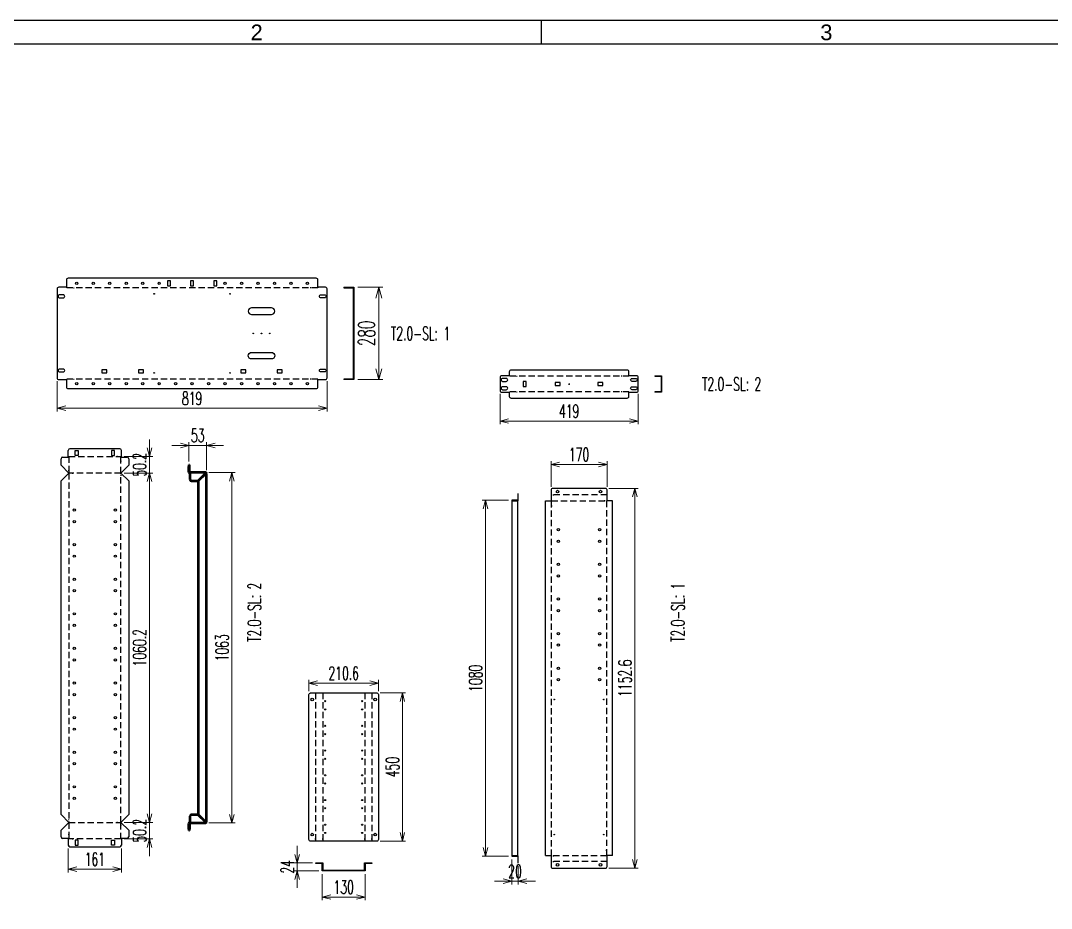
# Model space of a CAD drawing. Header units: millimetres. Extents: x 173893 to 258446, y -176540 to -123824.
# Drawn here: x 221096 to 224223, y -174245 to -171551 of the extents above; entities that cross this region are included whole.
import ezdxf
from ezdxf.enums import TextEntityAlignment as Align

# ---------------------------------------------------------------- set-up
doc = ezdxf.new("R2010")
doc.units = ezdxf.units.MM
doc.header["$LTSCALE"] = 3
doc.linetypes.add('HIDDEN', pattern=[9.525, 6.35, -3.175])
for name, color, linetype in [('@.DM. NÉT CHÍNH', 7, 'Continuous'), ('@.HIDDEN', 8, 'HIDDEN'), ('@.TEXT', 7, 'Continuous'), ('@.VISIBLE', 7, 'Continuous'), ('dim', 7, 'Continuous'), ('S-DIM', 7, 'Continuous'), ('Thiet bi', 7, 'Continuous')]:
    doc.layers.add(name, color=color, linetype=linetype)
doc.layers.add('Visible (ISO)', color=7, linetype='Continuous', lineweight=50)
doc.styles.add('Ann_w01', font='romans.shx', dxfattribs={"width": 0.6, "bigfont": 'chineset.shx'})
doc.styles.add('Arial', font='arial.ttf')
doc.dimstyles.new('Dim 01_SC20', dxfattribs={"dimscale": 20, "dimtxt": 2, "dimasz": 1.3, "dimexe": 0.5, "dimexo": 0.5, "dimgap": 0.5, "dimtad": 1, "dimdec": 1, "dimzin": 12, "dimdsep": 46, "dimtxsty": 'Ann_w01', "dimblk": 'OPEN30', "dimcen": 1.5, "dimclrd": 6, "dimclre": 6, "dimclrt": 3, "dimadec": 1, "dimazin": 3, "dimtm": 1e-09, "dimtfac": 1, "dimtdec": 1, "dimtix": 1, "dimtmove": 0, "dimatfit": 3, "dimldrblk": 'OPEN30', "dimfxl": 1, "dimtolj": 1, "dimlwd": 0, "dimlwe": 0, "dimarcsym": 0})
doc.dimstyles.new('Dim 01_SC25', dxfattribs={"dimscale": 25, "dimtxt": 2, "dimasz": 1.3, "dimexe": 0.5, "dimexo": 0.5, "dimgap": 0.5, "dimtad": 1, "dimdec": 1, "dimzin": 12, "dimdsep": 46, "dimtxsty": 'Ann_w01', "dimblk": 'OPEN30', "dimcen": 1.5, "dimclrd": 6, "dimclre": 6, "dimclrt": 3, "dimadec": 1, "dimazin": 3, "dimtm": 1e-09, "dimtfac": 1, "dimtdec": 1, "dimtix": 1, "dimtmove": 0, "dimatfit": 3, "dimldrblk": 'OPEN30', "dimfxl": 1, "dimtolj": 1, "dimlwd": 0, "dimlwe": 0, "dimarcsym": 0})

# ---------------------------------------------------------------- blocks, each defined once
blk = doc.blocks.new('KHUNG BAN VE (Made by Tung)')
at = {"layer": '@.VISIBLE', "color": 8}
blk.add_line((148.5, 207), (148.5, 210), dxfattribs=at)
for points in [[(0, 0), (297, 0), (297, 210), (0, 210)], [(3, 3), (294, 3), (294, 207), (3, 207)]]:
    blk.add_lwpolyline(points, close=True, dxfattribs=at)
at = {"layer": '@.TEXT', "color": 1, "style": 'Arial'}
for s, p in [('2', (112.125, 208.5)), ('3', (184.875, 208.5))]:
    blk.add_text(s, height=2, dxfattribs=at).set_placement(p, align=Align.MIDDLE_CENTER)
for tag, height, p in [('DESIGNER_NAME', 2, (38, 15.5)), ('PROJECT_CODE', 2, (258.5, 15.5)), ('SCALE', 2, (289, 15.5)), ('APPROVED_NAME', 2, (38, 10.5)), ('CUSTOMER_NAME', 2, (258.5, 10.5)), ('PAGE', 2, (289, 10.5)), ('DRAWING_NAME', 4, (173, 8)), ('TOTAL', 2, (289, 5.5))]:
    blk.add_attdef(tag, text='', height=height, dxfattribs=at).set_placement(p, align=Align.MIDDLE_CENTER)
blk = doc.blocks.new('Oval 20x9')
at = {"layer": '@.VISIBLE', "color": 2}
blk.add_lwpolyline([(-5.5, -4.5), (5.5, -4.5, 0.414214), (10, 0), (10, 0, 0.414214), (5.5, 4.5), (-5.5, 4.5, 0.414214), (-10, 0), (-10, 0, 0.414214)], format="xyb", close=True, dxfattribs=at)
blk = doc.blocks.new('_Open30')
at = {"color": 0, "linetype": 'ByBlock', "lineweight": -2}
for p, q in [((-1, 0.268), (0, 0)), ((0, 0), (-1, -0.268)), ((0, 0), (-1, 0))]:
    blk.add_line(p, q, dxfattribs=at)
blk = doc.blocks.new('*D319')
at = {"layer": 'Defpoints', "color": 0, "transparency": 16777216}
for p in [(222550.9, -172673.7), (222969.9, -172673.7), (222550.9, -172765.8)]:
    blk.add_point(p, dxfattribs=at)
at = {"layer": 'dim', "color": 6, "lineweight": 0, "transparency": 16777216}
for p, q in [((222550.9, -172683.7), (222550.9, -172775.8)), ((222969.9, -172683.7), (222969.9, -172775.8)), ((222943.9, -172765.8), (222576.9, -172765.8))]:
    blk.add_line(p, q, dxfattribs=at)
at = {"layer": 'dim', "color": 6, "lineweight": 0, "transparency": 16777216, "xscale": 26, "yscale": 26, "zscale": 26, "rotation": 180}
blk.add_blockref('_Open30', (222550.9, -172765.8), dxfattribs=at)
at = {"layer": 'dim', "color": 6, "lineweight": 0, "transparency": 16777216, "xscale": 26, "yscale": 26, "zscale": 26}
blk.add_blockref('_Open30', (222969.9, -172765.8), dxfattribs=at)
at = {"layer": 'dim', "color": 3, "transparency": 16777216, "insert": (222760.4, -172735.8), "char_height": 40, "attachment_point": 5, "style": 'Ann_w01'}
blk.add_mtext('\\A1;419', dxfattribs=at)
blk = doc.blocks.new('*D307')
at = {"layer": 'Defpoints', "color": 0, "transparency": 16777216}
for p in [(222011.4, -174130.8), (222141.4, -174130.8), (222141.4, -174210.3)]:
    blk.add_point(p, dxfattribs=at)
at = {"layer": 'dim', "color": 6, "lineweight": 0, "transparency": 16777216}
for p, q in [((222011.4, -174140.8), (222011.4, -174220.3)), ((222141.4, -174140.8), (222141.4, -174220.3)), ((222037.4, -174210.3), (222115.4, -174210.3))]:
    blk.add_line(p, q, dxfattribs=at)
at = {"layer": 'dim', "color": 6, "lineweight": 0, "transparency": 16777216, "xscale": 26, "yscale": 26, "zscale": 26, "rotation": 180}
blk.add_blockref('_Open30', (222011.4, -174210.3), dxfattribs=at)
at = {"layer": 'dim', "color": 6, "lineweight": 0, "transparency": 16777216, "xscale": 26, "yscale": 26, "zscale": 26}
blk.add_blockref('_Open30', (222141.4, -174210.3), dxfattribs=at)
at = {"layer": 'dim', "color": 3, "transparency": 16777216, "insert": (222076.4, -174180.3), "char_height": 40, "attachment_point": 5, "style": 'Ann_w01'}
blk.add_mtext('\\A1;130', dxfattribs=at)
blk = doc.blocks.new('*D308')
at = {"layer": 'Defpoints', "color": 0, "transparency": 16777216}
for p in [(221991.4, -174106.8), (221935.3, -174130.8), (222011.4, -174130.8)]:
    blk.add_point(p, dxfattribs=at)
at = {"layer": 'dim', "color": 6, "lineweight": 0, "transparency": 16777216}
for p, q in [((221935.3, -174080.8), (221935.3, -174054.8)), ((221981.4, -174106.8), (221925.3, -174106.8)), ((221935.3, -174106.8), (221935.3, -174130.8)), ((222001.4, -174130.8), (221925.3, -174130.8)), ((221935.3, -174156.8), (221935.3, -174182.8))]:
    blk.add_line(p, q, dxfattribs=at)
at = {"layer": 'dim', "color": 6, "lineweight": 0, "transparency": 16777216, "xscale": 26, "yscale": 26, "zscale": 26}
for p, rotation in [((221935.3, -174106.8), 270), ((221935.3, -174130.8), 90)]:
    blk.add_blockref('_Open30', p, dxfattribs=dict(at, rotation=rotation))
at = {"layer": 'dim', "color": 3, "transparency": 16777216, "insert": (221905.3, -174118.8), "char_height": 40, "attachment_point": 5, "rotation": 90, "style": 'Ann_w01'}
blk.add_mtext('\\A1;24', dxfattribs=at)
blk = doc.blocks.new('*D309')
at = {"layer": 'Defpoints', "color": 0, "transparency": 16777216}
for p in [(222176.7, -173590.9), (222254.3, -173590.9), (222176.7, -174040.9)]:
    blk.add_point(p, dxfattribs=at)
at = {"layer": 'dim', "color": 6, "lineweight": 0, "transparency": 16777216}
for p, q in [((222186.7, -173590.9), (222264.3, -173590.9)), ((222254.3, -174014.9), (222254.3, -173616.9)), ((222186.7, -174040.9), (222264.3, -174040.9))]:
    blk.add_line(p, q, dxfattribs=at)
at = {"layer": 'dim', "color": 6, "lineweight": 0, "transparency": 16777216, "xscale": 26, "yscale": 26, "zscale": 26}
for p, rotation in [((222254.3, -173590.9), 90), ((222254.3, -174040.9), 270)]:
    blk.add_blockref('_Open30', p, dxfattribs=dict(at, rotation=rotation))
at = {"layer": 'dim', "color": 3, "transparency": 16777216, "insert": (222224.3, -173815.9), "char_height": 40, "attachment_point": 5, "rotation": 90, "style": 'Ann_w01'}
blk.add_mtext('\\A1;450', dxfattribs=at)
blk = doc.blocks.new('*D310')
at = {"layer": 'Defpoints', "color": 0, "transparency": 16777216}
for p in [(221971.1, -173561.3), (221971.1, -173595.9), (222181.7, -173595.9)]:
    blk.add_point(p, dxfattribs=at)
at = {"layer": 'dim', "color": 6, "lineweight": 0, "transparency": 16777216}
for p, q in [((221971.1, -173585.9), (221971.1, -173551.3)), ((222155.7, -173561.3), (221997.1, -173561.3)), ((222181.7, -173585.9), (222181.7, -173551.3))]:
    blk.add_line(p, q, dxfattribs=at)
at = {"layer": 'dim', "color": 6, "lineweight": 0, "transparency": 16777216, "xscale": 26, "yscale": 26, "zscale": 26, "rotation": 180}
blk.add_blockref('_Open30', (221971.1, -173561.3), dxfattribs=at)
at = {"layer": 'dim', "color": 6, "lineweight": 0, "transparency": 16777216, "xscale": 26, "yscale": 26, "zscale": 26}
blk.add_blockref('_Open30', (222181.7, -173561.3), dxfattribs=at)
at = {"layer": 'dim', "color": 3, "transparency": 16777216, "insert": (222076.4, -173531.3), "char_height": 40, "attachment_point": 5, "style": 'Ann_w01'}
blk.add_mtext('\\A1;210.6', dxfattribs=at)
blk = doc.blocks.new('*D318')
at = {"layer": 'Defpoints', "color": 0, "transparency": 16777216}
for p in [(221207, -172635), (222026, -172635), (221207, -172727.1)]:
    blk.add_point(p, dxfattribs=at)
at = {"layer": 'dim', "color": 6, "lineweight": 0, "transparency": 16777216}
for p, q in [((221207, -172645), (221207, -172737.1)), ((222026, -172645), (222026, -172737.1)), ((222000, -172727.1), (221233, -172727.1))]:
    blk.add_line(p, q, dxfattribs=at)
at = {"layer": 'dim', "color": 6, "lineweight": 0, "transparency": 16777216, "xscale": 26, "yscale": 26, "zscale": 26, "rotation": 180}
blk.add_blockref('_Open30', (221207, -172727.1), dxfattribs=at)
at = {"layer": 'dim', "color": 6, "lineweight": 0, "transparency": 16777216, "xscale": 26, "yscale": 26, "zscale": 26}
blk.add_blockref('_Open30', (222026, -172727.1), dxfattribs=at)
at = {"layer": 'dim', "color": 3, "transparency": 16777216, "insert": (221616.5, -172697.1), "char_height": 40, "attachment_point": 5, "style": 'Ann_w01'}
blk.add_mtext('\\A1;819', dxfattribs=at)
blk = doc.blocks.new('*D313')
at = {"layer": '@.VISIBLE', "color": 6, "lineweight": 0, "transparency": 16777216}
for p, q in [((221667, -172922.4), (221747.3, -172922.4)), ((221737.3, -173959.4), (221737.3, -172948.4)), ((221667, -173985.4), (221747.3, -173985.4))]:
    blk.add_line(p, q, dxfattribs=at)
at = {"layer": 'Defpoints', "color": 0, "transparency": 16777216}
for p in [(221657, -172922.4), (221737.3, -172922.4), (221657, -173985.4)]:
    blk.add_point(p, dxfattribs=at)
at = {"layer": '@.VISIBLE', "color": 6, "lineweight": 0, "transparency": 16777216, "xscale": 26, "yscale": 26, "zscale": 26}
for p, rotation in [((221737.3, -172922.4), 90), ((221737.3, -173985.4), 270)]:
    blk.add_blockref('_Open30', p, dxfattribs=dict(at, rotation=rotation))
at = {"layer": '@.VISIBLE', "color": 3, "transparency": 16777216, "insert": (221707.3, -173453.9), "char_height": 40, "attachment_point": 5, "rotation": 90, "style": 'Ann_w01'}
blk.add_mtext('\\A1;1063', dxfattribs=at)
blk = doc.blocks.new('*D330')
at = {"layer": '@.VISIBLE', "color": 6, "lineweight": 0, "transparency": 16777216}
for p, q in [((221581, -172839.7), (221555, -172839.7)), ((221607, -172888.9), (221607, -172829.7)), ((221607, -172839.7), (221660, -172839.7)), ((221660, -172915.4), (221660, -172829.7)), ((221686, -172839.7), (221712, -172839.7))]:
    blk.add_line(p, q, dxfattribs=at)
at = {"layer": 'Defpoints', "color": 0, "transparency": 16777216}
for p in [(221660, -172839.7), (221607, -172898.9), (221660, -172925.4)]:
    blk.add_point(p, dxfattribs=at)
at = {"layer": '@.VISIBLE', "color": 6, "lineweight": 0, "transparency": 16777216, "xscale": 26, "yscale": 26, "zscale": 26}
blk.add_blockref('_Open30', (221607, -172839.7), dxfattribs=at)
at = {"layer": '@.VISIBLE', "color": 6, "lineweight": 0, "transparency": 16777216, "xscale": 26, "yscale": 26, "zscale": 26, "rotation": 180}
blk.add_blockref('_Open30', (221660, -172839.7), dxfattribs=at)
at = {"layer": '@.VISIBLE', "color": 3, "transparency": 16777216, "insert": (221633.5, -172809.7), "char_height": 40, "attachment_point": 5, "style": 'Ann_w01'}
blk.add_mtext('\\A1;53', dxfattribs=at)
blk = doc.blocks.new('*D331')
at = {"layer": '@.VISIBLE', "color": 6, "lineweight": 0, "transparency": 16777216}
for p, q in [((221410.5, -172923.8), (221497.2, -172923.8)), ((221487.2, -172949.8), (221487.2, -173958)), ((221410.5, -173984), (221497.2, -173984))]:
    blk.add_line(p, q, dxfattribs=at)
at = {"layer": 'Defpoints', "color": 0, "transparency": 16777216}
for p in [(221400.5, -172923.8), (221400.5, -173984), (221487.2, -173984)]:
    blk.add_point(p, dxfattribs=at)
at = {"layer": '@.VISIBLE', "color": 6, "lineweight": 0, "transparency": 16777216, "xscale": 26, "yscale": 26, "zscale": 26}
for p, rotation in [((221487.2, -172923.8), 90), ((221487.2, -173984), 270)]:
    blk.add_blockref('_Open30', p, dxfattribs=dict(at, rotation=rotation))
at = {"layer": '@.VISIBLE', "color": 3, "transparency": 16777216, "insert": (221457.2, -173453.9), "char_height": 40, "attachment_point": 5, "rotation": 90, "style": 'Ann_w01'}
blk.add_mtext('\\A1;1060.2', dxfattribs=at)
blk = doc.blocks.new('*D332')
at = {"layer": '@.VISIBLE', "color": 6, "lineweight": 0, "transparency": 16777216}
for p, q in [((221487.2, -172847.6), (221487.2, -172821.6)), ((221410.5, -172873.6), (221497.2, -172873.6)), ((221487.2, -172923.8), (221487.2, -172873.6)), ((221410.5, -172923.8), (221497.2, -172923.8)), ((221487.2, -172949.8), (221487.2, -172975.8))]:
    blk.add_line(p, q, dxfattribs=at)
at = {"layer": 'Defpoints', "color": 0, "transparency": 16777216}
for p in [(221400.5, -172873.6), (221487.2, -172873.6), (221400.5, -172923.8)]:
    blk.add_point(p, dxfattribs=at)
at = {"layer": '@.VISIBLE', "color": 6, "lineweight": 0, "transparency": 16777216, "xscale": 26, "yscale": 26, "zscale": 26}
for p, rotation in [((221487.2, -172873.6), 270), ((221487.2, -172923.8), 90)]:
    blk.add_blockref('_Open30', p, dxfattribs=dict(at, rotation=rotation))
at = {"layer": '@.VISIBLE', "color": 3, "transparency": 16777216, "insert": (221457.2, -172898.7), "char_height": 40, "attachment_point": 5, "rotation": 90, "style": 'Ann_w01'}
blk.add_mtext('\\A1;50.2', dxfattribs=at)
blk = doc.blocks.new('*D333')
at = {"layer": '@.VISIBLE', "color": 6, "lineweight": 0, "transparency": 16777216}
for p, q in [((221487.2, -173958), (221487.2, -173932)), ((221410.5, -173984), (221497.2, -173984)), ((221487.2, -173984), (221487.2, -174034.2)), ((221410.5, -174034.2), (221497.2, -174034.2)), ((221487.2, -174060.2), (221487.2, -174086.2))]:
    blk.add_line(p, q, dxfattribs=at)
at = {"layer": 'Defpoints', "color": 0, "transparency": 16777216}
for p in [(221400.5, -173984), (221400.5, -174034.2), (221487.2, -174034.2)]:
    blk.add_point(p, dxfattribs=at)
at = {"layer": '@.VISIBLE', "color": 6, "lineweight": 0, "transparency": 16777216, "xscale": 26, "yscale": 26, "zscale": 26}
for p, rotation in [((221487.2, -173984), 270), ((221487.2, -174034.2), 90)]:
    blk.add_blockref('_Open30', p, dxfattribs=dict(at, rotation=rotation))
at = {"layer": '@.VISIBLE', "color": 3, "transparency": 16777216, "insert": (221457.2, -174009.1), "char_height": 40, "attachment_point": 5, "rotation": 90, "style": 'Ann_w01'}
blk.add_mtext('\\A1;50.2', dxfattribs=at)
blk = doc.blocks.new('*D334')
at = {"layer": '@.VISIBLE', "color": 6, "lineweight": 0, "transparency": 16777216}
for p, q in [((221240.9, -174062.8), (221240.9, -174135.8)), ((221401.9, -174062.8), (221401.9, -174135.8)), ((221266.9, -174125.8), (221375.9, -174125.8))]:
    blk.add_line(p, q, dxfattribs=at)
at = {"layer": 'Defpoints', "color": 0, "transparency": 16777216}
for p in [(221240.9, -174052.8), (221401.9, -174052.8), (221401.9, -174125.8)]:
    blk.add_point(p, dxfattribs=at)
at = {"layer": '@.VISIBLE', "color": 6, "lineweight": 0, "transparency": 16777216, "xscale": 26, "yscale": 26, "zscale": 26, "rotation": 180}
blk.add_blockref('_Open30', (221240.9, -174125.8), dxfattribs=at)
at = {"layer": '@.VISIBLE', "color": 6, "lineweight": 0, "transparency": 16777216, "xscale": 26, "yscale": 26, "zscale": 26}
blk.add_blockref('_Open30', (221401.9, -174125.8), dxfattribs=at)
at = {"layer": '@.VISIBLE', "color": 3, "transparency": 16777216, "insert": (221321.4, -174095.8), "char_height": 40, "attachment_point": 5, "style": 'Ann_w01'}
blk.add_mtext('\\A1;161', dxfattribs=at)
blk = doc.blocks.new('*D326')
at = {"layer": 'Defpoints', "color": 0, "linetype": 'Continuous', "transparency": 16777216}
for p in [(222106.7, -172360), (222183, -172360), (222106.7, -172640)]:
    blk.add_point(p, dxfattribs=at)
at = {"layer": 'S-DIM', "color": 6, "linetype": 'ByBlock', "lineweight": 0, "transparency": 16777216}
for p, q in [((222119.2, -172360), (222195.5, -172360)), ((222183, -172607.5), (222183, -172392.5)), ((222119.2, -172640), (222195.5, -172640))]:
    blk.add_line(p, q, dxfattribs=at)
at = {"layer": 'S-DIM', "color": 6, "linetype": 'Continuous', "lineweight": 0, "transparency": 16777216, "xscale": 32.5, "yscale": 32.5, "zscale": 32.5}
for p, rotation in [((222183, -172360), 90), ((222183, -172640), 270)]:
    blk.add_blockref('_Open30', p, dxfattribs=dict(at, rotation=rotation))
at = {"layer": 'S-DIM', "color": 3, "linetype": 'Continuous', "transparency": 16777216, "insert": (222145.5, -172500), "char_height": 50, "attachment_point": 5, "rotation": 90, "style": 'Ann_w01'}
blk.add_mtext('\\A1;280', dxfattribs=at)
blk = doc.blocks.new('*D335')
at = {"layer": 'Defpoints', "color": 0, "transparency": 16777216}
for p in [(222506.6, -173006.4), (222586.1, -173006.4), (222586.1, -174086.4)]:
    blk.add_point(p, dxfattribs=at)
at = {"layer": 'dim', "color": 6, "lineweight": 0, "transparency": 16777216}
for p, q in [((222576.1, -173006.4), (222496.6, -173006.4)), ((222506.6, -174060.4), (222506.6, -173032.4)), ((222576.1, -174086.4), (222496.6, -174086.4))]:
    blk.add_line(p, q, dxfattribs=at)
at = {"layer": 'dim', "color": 6, "lineweight": 0, "transparency": 16777216, "xscale": 26, "yscale": 26, "zscale": 26}
for p, rotation in [((222506.6, -173006.4), 90), ((222506.6, -174086.4), 270)]:
    blk.add_blockref('_Open30', p, dxfattribs=dict(at, rotation=rotation))
at = {"layer": 'dim', "color": 3, "transparency": 16777216, "insert": (222476.6, -173546.4), "char_height": 40, "attachment_point": 5, "rotation": 90, "style": 'Ann_w01'}
blk.add_mtext('\\A1;1080', dxfattribs=at)
blk = doc.blocks.new('*D336')
at = {"layer": 'Defpoints', "color": 0, "transparency": 16777216}
for p in [(222586.1, -174086.4), (222606.1, -174106.4), (222586.1, -174162.5)]:
    blk.add_point(p, dxfattribs=at)
at = {"layer": 'dim', "color": 6, "lineweight": 0, "transparency": 16777216}
for p, q in [((222586.1, -174096.4), (222586.1, -174172.5)), ((222606.1, -174116.4), (222606.1, -174172.5)), ((222560.1, -174162.5), (222534.1, -174162.5)), ((222606.1, -174162.5), (222586.1, -174162.5)), ((222632.1, -174162.5), (222658.1, -174162.5))]:
    blk.add_line(p, q, dxfattribs=at)
at = {"layer": 'dim', "color": 6, "lineweight": 0, "transparency": 16777216, "xscale": 26, "yscale": 26, "zscale": 26}
blk.add_blockref('_Open30', (222586.1, -174162.5), dxfattribs=at)
at = {"layer": 'dim', "color": 6, "lineweight": 0, "transparency": 16777216, "xscale": 26, "yscale": 26, "zscale": 26, "rotation": 180}
blk.add_blockref('_Open30', (222606.1, -174162.5), dxfattribs=at)
at = {"layer": 'dim', "color": 3, "transparency": 16777216, "insert": (222596.1, -174132.5), "char_height": 40, "attachment_point": 5, "style": 'Ann_w01'}
blk.add_mtext('\\A1;20', dxfattribs=at)
blk = doc.blocks.new('*D337')
at = {"layer": 'Defpoints', "color": 0, "transparency": 16777216}
for p in [(222875.4, -172897.5), (222705.4, -172975.1), (222875.4, -172975.1)]:
    blk.add_point(p, dxfattribs=at)
at = {"layer": 'dim', "color": 6, "lineweight": 0, "transparency": 16777216}
for p, q in [((222705.4, -172965.1), (222705.4, -172887.5)), ((222731.4, -172897.5), (222849.4, -172897.5)), ((222875.4, -172965.1), (222875.4, -172887.5))]:
    blk.add_line(p, q, dxfattribs=at)
at = {"layer": 'dim', "color": 6, "lineweight": 0, "transparency": 16777216, "xscale": 26, "yscale": 26, "zscale": 26, "rotation": 180}
blk.add_blockref('_Open30', (222705.4, -172897.5), dxfattribs=at)
at = {"layer": 'dim', "color": 6, "lineweight": 0, "transparency": 16777216, "xscale": 26, "yscale": 26, "zscale": 26}
blk.add_blockref('_Open30', (222875.4, -172897.5), dxfattribs=at)
at = {"layer": 'dim', "color": 3, "transparency": 16777216, "insert": (222790.4, -172867.5), "char_height": 40, "attachment_point": 5, "style": 'Ann_w01'}
blk.add_mtext('\\A1;170', dxfattribs=at)
blk = doc.blocks.new('*D338')
at = {"layer": 'Defpoints', "color": 0, "transparency": 16777216}
for p in [(222870.4, -172970.1), (222870.4, -174122.7), (222959.9, -174122.7)]:
    blk.add_point(p, dxfattribs=at)
at = {"layer": 'dim', "color": 6, "lineweight": 0, "transparency": 16777216}
for p, q in [((222880.4, -172970.1), (222969.9, -172970.1)), ((222959.9, -172996.1), (222959.9, -174096.7)), ((222880.4, -174122.7), (222969.9, -174122.7))]:
    blk.add_line(p, q, dxfattribs=at)
at = {"layer": 'dim', "color": 6, "lineweight": 0, "transparency": 16777216, "xscale": 26, "yscale": 26, "zscale": 26}
for p, rotation in [((222959.9, -172970.1), 90), ((222959.9, -174122.7), 270)]:
    blk.add_blockref('_Open30', p, dxfattribs=dict(at, rotation=rotation))
at = {"layer": 'dim', "color": 3, "transparency": 16777216, "insert": (222929.9, -173546.4), "char_height": 40, "attachment_point": 5, "rotation": 90, "style": 'Ann_w01'}
blk.add_mtext('\\A1;1152.6', dxfattribs=at)

msp = doc.modelspace()

# ---------------------------------------------------------------- linework, layer by layer
for points in [[(221797, -172442.45), (221857, -172442.45, 0.4142136), (221867, -172432.45), (221867, -172432.45, 0.4142136), (221857, -172422.45), (221797, -172422.45, 0.4142136), (221787, -172432.45), (221787, -172432.45, 0.4142136)], [(221797, -172557.5), (221857, -172557.5, -0.4142136), (221867, -172567.5), (221867, -172567.5, -0.4142136), (221857, -172577.5), (221797, -172577.5, -0.4142136), (221787, -172567.5), (221787, -172567.5, -0.4142136)]]:
    msp.add_lwpolyline(points, format="xyb", close=True)
for centre in [(221802, -172499.98), (221827, -172499.98), (221852, -172499.98)]:
    msp.add_circle(centre, 1)
at = {"layer": '@.DM. NÉT CHÍNH', "linetype": 'Continuous'}
for points in [[(221542, -172355.08), (221551, -172355.08), (221551, -172340.08), (221542, -172340.08)], [(221612, -172355.08), (221621, -172355.08), (221621, -172340.08), (221612, -172340.08)], [(221682, -172355.08), (221691, -172355.08), (221691, -172340.08), (221682, -172340.08)], [(221343, -172619.48), (221358, -172619.48), (221358, -172610.48), (221343, -172610.48)], [(221454, -172619.48), (221469, -172619.48), (221469, -172610.48), (221454, -172610.48)], [(221764, -172619.48), (221779, -172619.48), (221779, -172610.48), (221764, -172610.48)], [(221875, -172619.48), (221890, -172619.48), (221890, -172610.48), (221875, -172610.48)], [(222620.92, -172661.15), (222629.92, -172661.15), (222629.92, -172646.15), (222620.92, -172646.15)], [(222717.92, -172658.15), (222732.92, -172658.15), (222732.92, -172649.15), (222717.92, -172649.15)], [(222847.92, -172658.15), (222862.92, -172658.15), (222862.92, -172649.15), (222847.92, -172649.15)]]:
    msp.add_lwpolyline(points, close=True, dxfattribs=at)
for centre in [(221501.5, -172379.98), (221731.5, -172379.98), (221501.5, -172619.98), (221731.5, -172619.98), (222715.42, -173610.88), (222865.42, -173610.88), (222715.42, -174020.88), (222865.42, -174020.88)]:
    msp.add_circle(centre, 1, dxfattribs=at)
at = {"layer": '@.HIDDEN', "linetype": 'HIDDEN'}
for p, q in [((222758.92, -172653.65), (222761.92, -172653.65)), ((222760.42, -172652.15), (222760.42, -172655.15))]:
    msp.add_line(p, q, dxfattribs=at)
at = {"layer": '@.HIDDEN'}
for p, q in [((221242.32, -172873.58), (221400.52, -172873.58)), ((221242.32, -172873.58), (221242.32, -172923.57)), ((221400.52, -172923.57), (221400.52, -172873.58)), ((222875.42, -172990.28), (222705.42, -172990.28)), ((221991.28, -173590.88), (221991.28, -174040.88)), ((222012.68, -173590.88), (222012.68, -174040.88)), ((222140.08, -173590.88), (222140.08, -174040.88)), ((222161.48, -173590.88), (222161.48, -174040.88)), ((221242.32, -173984.19), (221242.32, -174034.18)), ((221400.52, -174034.18), (221400.52, -173984.19)), ((221400.52, -174034.18), (221242.32, -174034.18)), ((222875.42, -174102.48), (222705.42, -174102.48))]:
    msp.add_line(p, q, dxfattribs=at)
at = {"layer": '@.HIDDEN', "linetype": 'HIDDEN'}
for points in [[(221998, -172361.28), (221235, -172361.28)], [(221998, -172638.68), (221235, -172638.68)], [(222941.92, -172629.95), (222578.92, -172629.95)], [(222941.92, -172677.35), (222578.92, -172677.35)]]:
    msp.add_lwpolyline(points, dxfattribs=at)
at = {"layer": '@.HIDDEN'}
for points in [[(221400.52, -172923.78), (221242.32, -172923.78), (221242.32, -173983.98), (221400.52, -173983.98)], [(222874.12, -173007.68), (222874.12, -174085.08), (222706.72, -174085.08), (222706.72, -173007.68)]]:
    msp.add_lwpolyline(points, close=True, dxfattribs=at)
at = {"layer": '@.VISIBLE'}
for p, q in [((221235, -172359.98), (221235, -172361.28)), ((221998, -172359.98), (221998, -172361.28)), ((222076.72, -172359.98), (222076.72, -172361.48)), ((222106.72, -172387.48), (222105.22, -172387.48)), ((222106.72, -172612.48), (222105.22, -172612.48)), ((221235, -172639.98), (221235, -172638.68)), ((221998, -172639.98), (221998, -172638.68)), ((222076.72, -172638.48), (222076.72, -172639.98)), ((222578.92, -172628.65), (222578.92, -172629.95)), ((222941.92, -172628.65), (222941.92, -172629.95)), ((223020.63, -172628.65), (223020.63, -172630.15)), ((223040.63, -172641.15), (223039.13, -172641.15)), ((222578.92, -172678.65), (222578.92, -172677.35)), ((222941.92, -172678.65), (222941.92, -172677.35)), ((223020.63, -172677.15), (223020.63, -172678.65)), ((223040.63, -172666.15), (223039.13, -172666.15)), ((221223.72, -172875.18), (221240.92, -172875.18)), ((221240.92, -172875.18), (221240.92, -172854.98)), ((221240.92, -172875.18), (221242.32, -172875.18)), ((221396.92, -172849.98), (221245.92, -172849.98)), ((221252.29, -172873.58), (221254.29, -172873.58)), ((221390.55, -172873.58), (221388.55, -172873.58)), ((221401.92, -172875.18), (221400.52, -172875.18)), ((221401.92, -172875.18), (221401.92, -172854.98)), ((221401.92, -172875.18), (221419.12, -172875.18)), ((221218.72, -172899.97), (221218.72, -172880.18)), ((221242.53, -172923.78), (221218.72, -172899.97)), ((221242.32, -172886.31), (221242.32, -172888.31)), ((221424.12, -172899.97), (221400.31, -172923.78)), ((221400.52, -172886.31), (221400.52, -172888.31)), ((221424.12, -172880.18), (221424.12, -172899.97)), ((221218.72, -172947.59), (221242.53, -172923.78)), ((221242.32, -172916.99), (221242.32, -172914.99)), ((221242.32, -172930.57), (221242.32, -172932.57)), ((221252.29, -172923.78), (221254.29, -172923.78)), ((221390.55, -172923.78), (221388.55, -172923.78)), ((221400.31, -172923.78), (221424.12, -172947.59)), ((221400.52, -172916.99), (221400.52, -172914.99)), ((221400.52, -172930.57), (221400.52, -172932.57)), ((221218.72, -173960.17), (221218.72, -172947.59)), ((221424.12, -172947.59), (221424.12, -173960.17)), ((222689.02, -174084.58), (222689.02, -173008.18)), ((222689.02, -173008.18), (222705.42, -173008.18)), ((222891.82, -173008.18), (222875.42, -173008.18)), ((222891.82, -174084.58), (222891.82, -173008.18)), ((221242.53, -173983.98), (221218.72, -173960.17)), ((221424.12, -173960.17), (221400.31, -173983.98)), ((221218.72, -174007.79), (221242.53, -173983.98)), ((221242.32, -173977.19), (221242.32, -173975.19)), ((221242.32, -173990.77), (221242.32, -173992.77)), ((221252.29, -173983.98), (221254.29, -173983.98)), ((221390.55, -173983.98), (221388.55, -173983.98)), ((221400.31, -173983.98), (221424.12, -174007.79)), ((221400.52, -173977.19), (221400.52, -173975.19)), ((221400.52, -173990.77), (221400.52, -173992.77)), ((221218.72, -174027.58), (221218.72, -174007.79)), ((221240.92, -174032.58), (221223.72, -174032.58)), ((221240.92, -174032.58), (221240.92, -174052.78)), ((221240.92, -174032.58), (221242.32, -174032.58)), ((221242.32, -174021.45), (221242.32, -174019.45)), ((221252.29, -174034.18), (221254.29, -174034.18)), ((221390.55, -174034.18), (221388.55, -174034.18)), ((221400.52, -174021.45), (221400.52, -174019.45)), ((221401.92, -174032.58), (221400.52, -174032.58)), ((221419.12, -174032.58), (221401.92, -174032.58)), ((221401.92, -174032.58), (221401.92, -174052.78)), ((221424.12, -174007.79), (221424.12, -174027.58)), ((221245.92, -174057.78), (221396.92, -174057.78)), ((222689.02, -174084.58), (222705.42, -174084.58)), ((222891.82, -174084.58), (222875.42, -174084.58))]:
    msp.add_line(p, q, dxfattribs=at)
at = {"layer": '@.VISIBLE', "color": 1}
for p, q in [((221256.37, -172361.28), (221258.37, -172361.28)), ((221976.62, -172361.28), (221974.62, -172361.28)), ((221256.37, -172638.68), (221258.37, -172638.68)), ((221976.62, -172638.68), (221974.62, -172638.68)), ((222600.29, -172629.95), (222602.29, -172629.95)), ((222920.54, -172629.95), (222918.54, -172629.95)), ((222600.29, -172677.35), (222602.29, -172677.35)), ((222920.54, -172677.35), (222918.54, -172677.35)), ((222710.74, -172990.28), (222713.74, -172990.28)), ((222870.09, -172990.28), (222867.09, -172990.28)), ((222706.72, -173022.41), (222706.72, -173025.41)), ((222710.74, -173007.68), (222713.74, -173007.68)), ((222870.09, -173007.68), (222867.09, -173007.68)), ((222874.12, -173022.41), (222874.12, -173025.41)), ((221991.28, -173596.2), (221991.28, -173599.2)), ((222012.68, -173596.2), (222012.68, -173599.2)), ((222140.08, -173596.2), (222140.08, -173599.2)), ((222161.48, -173596.2), (222161.48, -173599.2)), ((221991.28, -174035.56), (221991.28, -174032.56)), ((222012.68, -174035.56), (222012.68, -174032.56)), ((222140.08, -174035.56), (222140.08, -174032.56)), ((222161.48, -174035.56), (222161.48, -174032.56)), ((222706.72, -174070.35), (222706.72, -174067.35)), ((222710.74, -174085.08), (222713.74, -174085.08)), ((222870.09, -174085.08), (222867.09, -174085.08)), ((222874.12, -174070.35), (222874.12, -174067.35)), ((222710.74, -174102.48), (222713.74, -174102.48)), ((222870.09, -174102.48), (222867.09, -174102.48))]:
    msp.add_line(p, q, dxfattribs=at)
at = {"layer": '@.VISIBLE'}
for points in [[(221998, -172359.98), (221998, -172337.58, 0.4142136), (221993, -172332.58), (221240, -172332.58, 0.4142136), (221235, -172337.58), (221235, -172359.98)], [(221235, -172359.98), (221212, -172359.98, 0.4142136), (221207, -172364.98), (221207, -172634.98, 0.4142136), (221212, -172639.98), (221235, -172639.98)], [(221998, -172639.98), (222021, -172639.98, 0.4142136), (222026, -172634.98), (222026, -172364.98, 0.4142136), (222021, -172359.98), (221998, -172359.98)], [(222941.92, -172628.65), (222941.92, -172616.25, 0.4142136), (222936.92, -172611.25), (222583.92, -172611.25, 0.4142136), (222578.92, -172616.25), (222578.92, -172628.65)], [(221235, -172639.98), (221235, -172662.38, 0.4142136), (221240, -172667.38), (221993, -172667.38, 0.4142136), (221998, -172662.38), (221998, -172639.98)], [(222578.92, -172628.65), (222555.92, -172628.65, 0.4142136), (222550.92, -172633.65), (222550.92, -172673.65, 0.4142136), (222555.92, -172678.65), (222578.92, -172678.65)], [(222941.92, -172678.65), (222964.92, -172678.65, 0.4142136), (222969.92, -172673.65), (222969.92, -172633.65, 0.4142136), (222964.92, -172628.65), (222941.92, -172628.65)], [(222578.92, -172678.65), (222578.92, -172691.05, 0.4142136), (222583.92, -172696.05), (222936.92, -172696.05, 0.4142136), (222941.92, -172691.05), (222941.92, -172678.65)], [(222875.42, -173008.18), (222875.42, -172975.08, 0.4142136), (222870.42, -172970.08), (222710.42, -172970.08, 0.4142136), (222705.42, -172975.08), (222705.42, -173008.18)], [(222705.42, -174084.58), (222705.42, -174117.68, 0.4142136), (222710.42, -174122.68), (222870.42, -174122.68, 0.4142136), (222875.42, -174117.68), (222875.42, -174084.58)]]:
    msp.add_lwpolyline(points, format="xyb", dxfattribs=at)
for points in [[(222076.72, -172359.98), (222106.72, -172359.98), (222106.72, -172639.98), (222076.72, -172639.98)], [(222076.72, -172361.48), (222105.22, -172361.48), (222105.22, -172638.48), (222076.72, -172638.48)], [(223020.63, -172628.65), (223040.63, -172628.65), (223040.63, -172678.65), (223020.63, -172678.65)], [(223020.63, -172630.15), (223039.13, -172630.15), (223039.13, -172677.15), (223020.63, -172677.15)], [(222587.59, -174084.58), (222605.09, -174084.58), (222605.09, -173008.18), (222587.59, -173008.18)]]:
    msp.add_lwpolyline(points, dxfattribs=at)
for points in [[(221270.42, -172854.98), (221270.42, -172869.98), (221261.42, -172869.98), (221261.42, -172854.98)], [(221372.42, -172854.98), (221372.42, -172869.98), (221381.42, -172869.98), (221381.42, -172854.98)], [(222604.59, -172986.38), (222604.59, -173006.38), (222586.09, -173006.38), (222586.09, -174086.38), (222604.59, -174086.38), (222604.59, -174106.38), (222606.09, -174106.38), (222606.09, -174084.88), (222587.59, -174084.88), (222587.59, -173007.88), (222606.09, -173007.88), (222606.09, -172986.38)], [(221270.42, -174052.78), (221270.42, -174037.78), (221261.42, -174037.78), (221261.42, -174052.78)], [(221372.42, -174052.78), (221372.42, -174037.78), (221381.42, -174037.78), (221381.42, -174052.78)], [(222161.38, -174108.28), (222141.38, -174108.28), (222141.38, -174130.78), (222011.38, -174130.78), (222011.38, -174108.28), (221991.38, -174108.28), (221991.38, -174106.78), (222012.88, -174106.78), (222012.88, -174129.28), (222139.88, -174129.28), (222139.88, -174106.78), (222161.38, -174106.78)]]:
    msp.add_lwpolyline(points, close=True, dxfattribs=at)
msp.add_lwpolyline([(222181.68, -173595.88), (222181.68, -174035.88, -0.4142136), (222176.68, -174040.88), (221976.08, -174040.88, -0.4142136), (221971.08, -174035.88), (221971.08, -173595.88, -0.4142136), (221976.08, -173590.88), (222176.68, -173590.88, -0.4142136)], format="xyb", close=True, dxfattribs=at)
for centre, radius in [((221266.5, -172347.58), 3.5), ((221316.5, -172347.58), 3.5), ((221366.5, -172347.58), 3.5), ((221416.5, -172347.58), 3.5), ((221466.5, -172347.58), 3.5), ((221516.5, -172347.58), 3.5), ((221716.5, -172347.58), 3.5), ((221766.5, -172347.58), 3.5), ((221816.5, -172347.58), 3.5), ((221866.5, -172347.58), 3.5), ((221916.5, -172347.58), 3.5), ((221966.5, -172347.58), 3.5), ((221266.5, -172652.38), 3.5), ((221316.5, -172652.38), 3.5), ((221366.5, -172652.38), 3.5), ((221416.5, -172652.38), 3.5), ((221466.5, -172652.38), 3.5), ((221516.5, -172652.38), 3.5), ((221566.5, -172652.38), 3.5), ((221616.5, -172652.38), 3.5), ((221666.5, -172652.38), 3.5), ((221716.5, -172652.38), 3.5), ((221766.5, -172652.38), 3.5), ((221816.5, -172652.38), 3.5), ((221866.5, -172652.38), 3.5), ((221916.5, -172652.38), 3.5), ((221966.5, -172652.38), 3.5), ((222020.38, -173615.88), 1.75), ((222132.38, -173615.88), 1.75), ((222020.38, -173640.88), 1.75), ((222132.38, -173640.88), 1.75), ((222020.38, -173690.88), 1.75), ((222132.38, -173690.88), 1.75), ((222020.38, -173715.88), 1.75), ((222132.38, -173715.88), 1.75), ((222020.38, -173765.88), 1.75), ((222132.38, -173765.88), 1.75), ((222020.38, -173790.88), 1.75), ((222132.38, -173790.88), 1.75), ((222020.38, -173840.88), 1.75), ((222132.38, -173840.88), 1.75), ((222020.38, -173865.88), 1.75), ((222132.38, -173865.88), 1.75), ((222020.38, -173915.88), 1.75), ((222020.38, -173940.88), 1.75), ((222132.38, -173915.88), 1.75), ((222132.38, -173940.88), 1.75), ((222020.38, -173990.88), 1.75), ((222132.38, -173990.88), 1.75), ((222020.38, -174015.88), 1.75), ((222132.38, -174015.88), 1.75)]:
    msp.add_circle(centre, radius, dxfattribs=at)
at = {"layer": '@.VISIBLE', "color": 2}
for centre in [(222725.42, -172980.08), (222855.42, -172980.08), (221981.08, -173610.88), (222171.68, -173610.88), (221981.08, -174020.88), (222171.68, -174020.88), (222725.42, -174112.68), (222855.42, -174112.68)]:
    msp.add_circle(centre, 4, dxfattribs=at)
at = {"layer": '@.VISIBLE'}
for centre, start, end in [((221223.72, -172880.18), 90, 180), ((221245.92, -172854.98), 90, 180), ((221396.92, -172854.98), 0, 90), ((221419.12, -172880.18), 0, 90), ((221223.72, -174027.58), 180, 270), ((221419.12, -174027.58), 270, 0), ((221245.92, -174052.78), 180, 270), ((221396.92, -174052.78), 270, 0)]:
    msp.add_arc(centre, 5, start, end, dxfattribs=at)
at = {"layer": 'Thiet bi', "color": 3}
for centre in [(221258.92, -173035.88), (221383.92, -173035.88), (221258.92, -173070.88), (221383.92, -173070.88), (222727.92, -173095.88), (222852.92, -173095.88), (222727.92, -173130.88), (222852.92, -173130.88), (221258.92, -173140.88), (221383.92, -173140.88), (221258.92, -173175.88), (221383.92, -173175.88), (222727.92, -173200.88), (222852.92, -173200.88), (221258.92, -173245.88), (221383.92, -173245.88), (222727.92, -173235.88), (222852.92, -173235.88), (221258.92, -173280.88), (221383.92, -173280.88), (222727.92, -173305.88), (222852.92, -173305.88), (222727.92, -173340.88), (222852.92, -173340.88), (221258.92, -173350.88), (221383.92, -173350.88), (221258.92, -173385.88), (221383.92, -173385.88), (222727.92, -173410.88), (222852.92, -173410.88), (221258.92, -173455.88), (221383.92, -173455.88), (222727.92, -173445.88), (222852.92, -173445.88), (221258.92, -173490.88), (221383.92, -173490.88), (222727.92, -173515.88), (222852.92, -173515.88), (221258.92, -173560.88), (221383.92, -173560.88), (222727.92, -173550.88), (222852.92, -173550.88), (221258.92, -173595.88), (221383.92, -173595.88), (221258.92, -173665.88), (221383.92, -173665.88), (221258.92, -173700.88), (221383.92, -173700.88), (221258.92, -173770.88), (221383.92, -173770.88), (221258.92, -173805.88), (221383.92, -173805.88), (221258.92, -173875.88), (221383.92, -173875.88), (221258.92, -173910.88), (221383.92, -173910.88)]:
    msp.add_circle(centre, 3.5, dxfattribs=at)
at = {"layer": 'Visible (ISO)', "color": 3}
for p, q in [((221606.96, -172898.88), (221608.46, -172898.88)), ((221606.96, -172898.88), (221606.96, -172903.88)), ((221606.96, -172920.88), (221606.96, -172903.88)), ((221608.46, -172903.88), (221608.46, -172898.88)), ((221608.46, -172920.88), (221608.46, -172903.88)), ((221608.46, -172920.88), (221606.96, -172920.88)), ((221656.96, -172922.38), (221609.96, -172922.38)), ((221609.96, -172925.38), (221609.96, -172922.38)), ((221609.96, -172925.38), (221609.96, -172942.38)), ((221634.75, -172947.38), (221656.75, -172925.38)), ((221656.96, -172925.59), (221634.96, -172947.59)), ((221656.96, -172923.88), (221656.96, -172922.38)), ((221659.96, -172925.38), (221658.46, -172925.38)), ((221659.96, -173982.38), (221659.96, -172925.38)), ((221614.96, -172947.38), (221634.75, -172947.38)), ((221634.96, -172947.59), (221634.96, -173960.17)), ((221609.96, -173965.38), (221609.96, -173982.38)), ((221634.75, -173960.38), (221614.96, -173960.38)), ((221656.75, -173982.38), (221634.75, -173960.38)), ((221634.96, -173960.17), (221656.96, -173982.17)), ((221606.96, -173986.88), (221608.46, -173986.88)), ((221606.96, -174003.88), (221606.96, -173986.88)), ((221608.46, -173986.88), (221608.46, -174003.88)), ((221609.96, -173985.38), (221609.96, -173982.38)), ((221609.96, -173985.38), (221656.96, -173985.38)), ((221656.96, -173985.38), (221656.96, -173983.88)), ((221658.46, -173982.38), (221659.96, -173982.38)), ((221606.96, -174003.88), (221606.96, -174008.88)), ((221608.46, -174008.88), (221606.96, -174008.88)), ((221608.46, -174008.88), (221608.46, -174003.88))]:
    msp.add_line(p, q, dxfattribs=at)
for centre, radius, start, end in [((221609.96, -172920.88), 3, 180, 270), ((221609.96, -172920.88), 1.5, 180, 270), ((221656.96, -172925.38), 3, 0, 90), ((221656.96, -172925.38), 1.5, 0, 90), ((221614.96, -172942.38), 5, 180, 270), ((221614.96, -173965.38), 5, 90, 180), ((221609.96, -173986.88), 3, 90, 180), ((221609.96, -173986.88), 1.5, 90, 180), ((221656.96, -173982.38), 3, 270, 0), ((221656.96, -173982.38), 1.5, 270, 0)]:
    msp.add_arc(centre, radius, start, end, dxfattribs=at)
for points, knots in [([(221656.75, -172925.38), (221656.8, -172924.35), (221656.84, -172923.34), (221656.89, -172922.81), (221656.91, -172922.53), (221656.94, -172922.38), (221656.96, -172922.38)], [0, 0, 0, 0, 1.0263219, 1.0263219, 1.0263219, 1.5707963, 1.5707963, 1.5707963, 1.5707963]), ([(221656.96, -172923.88), (221656.91, -172923.88), (221656.85, -172924.29), (221656.8, -172924.86), (221656.78, -172925.03), (221656.76, -172925.2), (221656.75, -172925.38)], [0, 0, 0, 0, 1.2205093, 1.2205093, 1.2205093, 1.5707963, 1.5707963, 1.5707963, 1.5707963]), ([(221659.96, -172925.38), (221659.96, -172925.43), (221659.39, -172925.47), (221658.52, -172925.52), (221658.05, -172925.54), (221657.51, -172925.57), (221656.96, -172925.59)], [0, 0, 0, 0, 1.0263219, 1.0263219, 1.0263219, 1.5707963, 1.5707963, 1.5707963, 1.5707963]), ([(221658.46, -172925.38), (221658.46, -172925.43), (221658.05, -172925.49), (221657.48, -172925.54), (221657.31, -172925.56), (221657.14, -172925.58), (221656.96, -172925.59)], [0, 0, 0, 0, 1.2205093, 1.2205093, 1.2205093, 1.5707963, 1.5707963, 1.5707963, 1.5707963]), ([(221656.96, -173985.38), (221656.92, -173985.38), (221656.87, -173984.81), (221656.82, -173983.93), (221656.8, -173983.47), (221656.77, -173982.92), (221656.75, -173982.38)], [0, 0, 0, 0, 1.0263219, 1.0263219, 1.0263219, 1.5707963, 1.5707963, 1.5707963, 1.5707963]), ([(221656.96, -173983.88), (221656.91, -173983.88), (221656.85, -173983.47), (221656.8, -173982.89), (221656.78, -173982.73), (221656.76, -173982.55), (221656.75, -173982.38)], [0, 0, 0, 0, 1.2205093, 1.2205093, 1.2205093, 1.5707963, 1.5707963, 1.5707963, 1.5707963]), ([(221656.96, -173982.17), (221657.99, -173982.21), (221659, -173982.26), (221659.53, -173982.31), (221659.81, -173982.33), (221659.96, -173982.35), (221659.96, -173982.38)], [0, 0, 0, 0, 1.0263219, 1.0263219, 1.0263219, 1.5707963, 1.5707963, 1.5707963, 1.5707963]), ([(221658.46, -173982.38), (221658.46, -173982.32), (221658.05, -173982.27), (221657.48, -173982.21), (221657.31, -173982.2), (221657.14, -173982.18), (221656.96, -173982.17)], [0, 0, 0, 0, 1.2205093, 1.2205093, 1.2205093, 1.5707963, 1.5707963, 1.5707963, 1.5707963])]:
    msp.add_open_spline(points, degree=3, knots=knots, dxfattribs=at)

# ---------------------------------------------------------------- block references
at = {"layer": '@.VISIBLE', "xscale": 23.76, "yscale": 23.76, "zscale": 23.76}
msp.add_blockref('KHUNG BAN VE (Made by Tung)', (219148.23, -176540.26), dxfattribs=at)
at = {"layer": '@.VISIBLE'}
for p in [(221220, -172387.48), (221220, -172612.48), (222563.92, -172641.15), (222563.92, -172666.15)]:
    msp.add_blockref('Oval 20x9', p, dxfattribs=at)
at = {"layer": '@.VISIBLE', "xscale": -1}
for p in [(222013, -172387.48), (222013, -172612.48), (222956.92, -172641.15), (222956.92, -172666.15)]:
    msp.add_blockref('Oval 20x9', p, dxfattribs=at)

# ---------------------------------------------------------------- texts
at = {"layer": '@.VISIBLE', "color": 1, "style": 'Ann_w01', "width": 0.6}
for s, p in [('T2.0-SL: 1', (222309.52, -172499.98)), ('T2.0-SL: 2', (223253.44, -172653.65))]:
    msp.add_text(s, height=40, dxfattribs=at).set_placement(p, align=Align.MIDDLE_CENTER)
for s, p in [('T2.0-SL: 2', (221805.4, -173346.38)), ('T2.0-SL: 1', (223089.91, -173346.38))]:
    msp.add_text(s, height=40, rotation=90, dxfattribs=at).set_placement(p, align=Align.MIDDLE_CENTER)

# ---------------------------------------------------------------- dimensions: what is measured, and where the dimension line sits
at = {"layer": '@.VISIBLE'}
for base, p1, p2, angle, picture, middle in [((221659.96, -172839.68), (221606.96, -172898.88), (221659.96, -172925.38), 180, '*D330', (221633.46, -172809.68)), ((221487.18, -173983.98), (221400.52, -172923.78), (221400.52, -173983.98), 270, '*D331', (221457.18, -173453.88)), ((221737.26, -172922.38), (221656.95, -173985.37), (221656.96, -172922.38), 270, '*D313', (221707.26, -173453.88))]:
    dim = msp.add_linear_dim(base=base, p1=p1, p2=p2, angle=angle, dimstyle='Dim 01_SC20', dxfattribs=at)
    dim.commit()
    dim.dimension.update_dxf_attribs({"geometry": picture, "text_midpoint": middle})
for base, p1, p2, picture, middle in [((221487.18, -172873.58), (221400.52, -172923.78), (221400.52, -172873.58), '*D332', (221457.18, -172898.68)), ((221487.18, -174034.18), (221400.52, -173983.98), (221400.52, -174034.18), '*D333', (221457.18, -174009.08))]:
    dim = msp.add_linear_dim(base=base, p1=p1, p2=p2, angle=270, dimstyle='Dim 01_SC20', override={"dimtmove": 1}, dxfattribs=at)
    dim.commit()
    dim.dimension.update_dxf_attribs({"geometry": picture, "text_midpoint": middle})
dim = msp.add_linear_dim(base=(221401.92, -174125.84), p1=(221240.92, -174052.78), p2=(221401.92, -174052.78), dimstyle='Dim 01_SC20', dxfattribs=at)
dim.commit()
dim.dimension.update_dxf_attribs({"geometry": '*D334', "text_midpoint": (221321.42, -174095.84)})
at = {"layer": 'dim'}
for base, p1, p2, picture, middle in [((221207, -172727.14), (222026, -172634.98), (221207, -172634.98), '*D318', (221616.5, -172697.14)), ((222550.92, -172765.82), (222969.92, -172673.65), (222550.92, -172673.65), '*D319', (222760.42, -172735.82)), ((222875.42, -172897.46), (222705.42, -172975.08), (222875.42, -172975.08), '*D337', (222790.42, -172867.46)), ((221971.08, -173561.25), (222181.68, -173595.88), (221971.08, -173595.88), '*D310', (222076.38, -173531.25)), ((222586.09, -174162.49), (222606.09, -174106.38), (222586.09, -174086.38), '*D336', (222596.09, -174132.49)), ((222141.38, -174210.3), (222011.38, -174130.78), (222141.38, -174130.78), '*D307', (222076.38, -174180.3))]:
    dim = msp.add_linear_dim(base=base, p1=p1, p2=p2, dimstyle='Dim 01_SC20', dxfattribs=at)
    dim.commit()
    dim.dimension.update_dxf_attribs({"geometry": picture, "text_midpoint": middle})
for base, p1, p2, picture, middle in [((222959.86, -174122.68), (222870.42, -172970.08), (222870.42, -174122.68), '*D338', (222929.86, -173546.38)), ((222506.57, -173006.38), (222586.09, -174086.38), (222586.09, -173006.38), '*D335', (222476.57, -173546.38)), ((222254.3, -173590.88), (222176.68, -174040.88), (222176.68, -173590.88), '*D309', (222224.3, -173815.88)), ((221935.27, -174130.78), (221991.38, -174106.78), (222011.38, -174130.78), '*D308', (221905.27, -174118.78))]:
    dim = msp.add_linear_dim(base=base, p1=p1, p2=p2, angle=90, dimstyle='Dim 01_SC20', dxfattribs=at)
    dim.commit()
    dim.dimension.update_dxf_attribs({"geometry": picture, "text_midpoint": middle})
at = {"layer": 'S-DIM', "linetype": 'Continuous'}
dim = msp.add_linear_dim(base=(222183.02, -172359.98), p1=(222106.72, -172639.98), p2=(222106.72, -172359.98), angle=90, dimstyle='Dim 01_SC25', override={"dimfxl": 5, "dimarcsym": 1}, dxfattribs=at)
dim.commit()
dim.dimension.update_dxf_attribs({"geometry": '*D326', "text_midpoint": (222145.52, -172499.98)})

doc.saveas('drawing.dxf')
